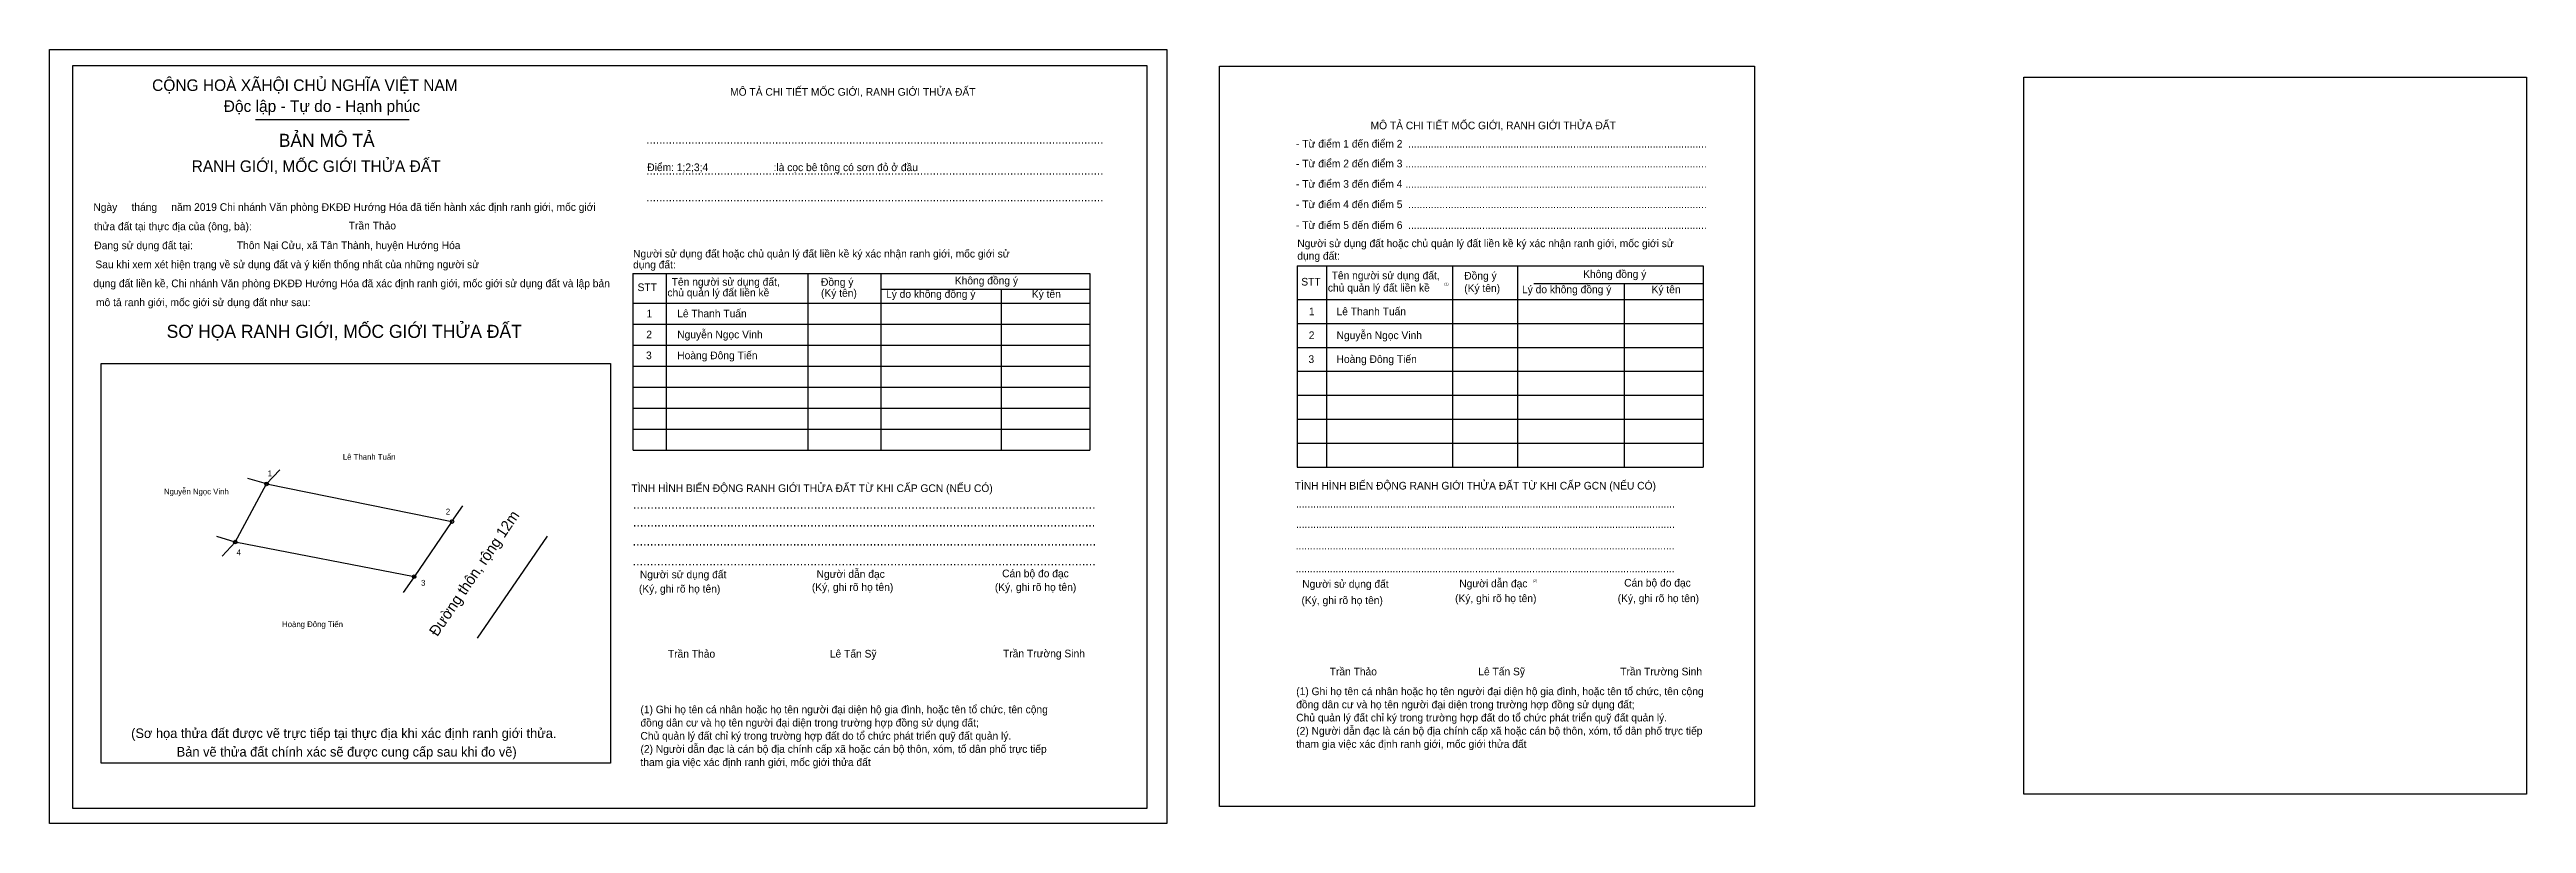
# Model space of a CAD drawing. Extents: x 129 to 540924, y 21 to 1835298.
# Drawn here: x 540581.5 to 540924.2, y 1835191 to 1835298.1 of the extents above.
import ezdxf

# ---------------------------------------------------------------- set-up
doc = ezdxf.new("R2010")
doc.units = 0
for name, color, linetype in [('bmtKhungInTrang1', 7, 'Continuous'), ('bmtKhungInTrang2', 7, 'Continuous'), ('bmtNoiDung', 7, 'Continuous'), ('bmtTemplate', 7, 'Continuous'), ('CanhThua', 7, 'Continuous'), ('Level 1', 7, 'Continuous'), ('MocDinhThua', 7, 'Continuous'), ('RauThua', 7, 'Continuous'), ('SoHieuDinhThua', 7, 'Continuous'), ('TenChuLanCan', 7, 'Continuous')]:
    doc.layers.add(name, color=color, linetype=linetype)

msp = doc.modelspace()

# ---------------------------------------------------------------- linework, layer by layer
at = {"layer": 'bmtKhungInTrang1'}
for points in [[(540581.47, 1835298.08), (540736.05, 1835298.08), (540736.05, 1835191.01), (540581.47, 1835191.01)], [(540584.67, 1835295.89), (540733.31, 1835295.89), (540733.31, 1835193.09), (540584.67, 1835193.09)]]:
    msp.add_lwpolyline(points, close=True, dxfattribs=at)
at = {"layer": 'bmtKhungInTrang2'}
msp.add_lwpolyline([(540743.33, 1835295.78), (540817.38, 1835295.78), (540817.38, 1835193.35), (540743.33, 1835193.35)], close=True, dxfattribs=at)
at = {"layer": 'bmtTemplate'}
for p, q in [((540609.98, 1835288.39), (540631.22, 1835288.39)), ((540666.78, 1835267.09), (540666.78, 1835242.64)), ((540686.39, 1835267.09), (540686.39, 1835242.64)), ((540696.48, 1835267.12), (540696.48, 1835242.64)), ((540725.43, 1835267.09), (540725.43, 1835242.64)), ((540758.18, 1835268.15), (540758.18, 1835240.31)), ((540775.6, 1835268.15), (540775.6, 1835240.31)), ((540784.57, 1835268.18), (540784.57, 1835240.31)), ((540810.29, 1835268.15), (540810.29, 1835240.31)), ((540662.21, 1835263.01), (540725.43, 1835263.01)), ((540696.48, 1835264.93), (540725.43, 1835264.93)), ((540754.12, 1835263.51), (540810.29, 1835263.51)), ((540786.84, 1835265.7), (540810.29, 1835265.7)), ((540662.21, 1835260.1), (540725.43, 1835260.1)), ((540754.12, 1835260.2), (540810.29, 1835260.2)), ((540662.21, 1835257.19), (540725.43, 1835257.19)), ((540754.12, 1835256.88), (540810.29, 1835256.88)), ((540662.21, 1835254.28), (540725.43, 1835254.28)), ((540754.12, 1835253.57), (540810.29, 1835253.57)), ((540662.21, 1835251.37), (540725.43, 1835251.37)), ((540754.12, 1835250.25), (540810.29, 1835250.25)), ((540662.21, 1835248.46), (540725.43, 1835248.46)), ((540662.21, 1835245.55), (540725.43, 1835245.55)), ((540754.12, 1835246.94), (540810.29, 1835246.94)), ((540662.21, 1835242.64), (540725.43, 1835242.64)), ((540754.12, 1835243.62), (540810.29, 1835243.62)), ((540754.12, 1835240.31), (540810.29, 1835240.31))]:
    msp.add_line(p, q, dxfattribs=at)
for points in [[(540584.67, 1835295.89), (540733.31, 1835295.89), (540733.31, 1835193.09), (540584.67, 1835193.09)], [(540854.66, 1835294.24), (540924.2, 1835294.24), (540924.2, 1835195.08), (540854.66, 1835195.08)], [(540588.6, 1835199.37), (540588.6, 1835254.65), (540659.07, 1835254.65), (540659.07, 1835199.37)]]:
    msp.add_lwpolyline(points, close=True, dxfattribs=at)
for points in [[(540662.17, 1835267.09), (540725.43, 1835267.09)], [(540662.17, 1835267.09), (540662.17, 1835242.64)], [(540754.08, 1835268.15), (540810.29, 1835268.15)], [(540754.08, 1835268.15), (540754.08, 1835240.31)], [(540713.13, 1835264.9), (540713.13, 1835242.64)], [(540799.36, 1835265.67), (540799.36, 1835240.31)]]:
    msp.add_lwpolyline(points, dxfattribs=at)
at = {"layer": 'CanhThua'}
for p, q in [((540607.17, 1835229.94), (540611.5, 1835237.98)), ((540611.5, 1835237.98), (540637.15, 1835232.77)), ((540637.15, 1835232.77), (540631.92, 1835225.15)), ((540631.92, 1835225.15), (540607.17, 1835229.94)), ((540650.31, 1835230.74), (540640.63, 1835216.63))]:
    msp.add_line(p, q, dxfattribs=at)
at = {"layer": 'MocDinhThua'}
for centre in [(540611.5, 1835237.98), (540637.15, 1835232.77), (540607.17, 1835229.94), (540631.92, 1835225.15)]:
    msp.add_circle(centre, 0.25, dxfattribs=at)
at = {"layer": 'RauThua'}
for p, q in [((540611.5, 1835237.98), (540608.92, 1835238.72)), ((540611.5, 1835237.98), (540613.33, 1835239.94)), ((540637.15, 1835232.77), (540638.66, 1835234.97)), ((540607.17, 1835229.94), (540604.6, 1835230.7)), ((540607.17, 1835229.94), (540605.34, 1835227.98)), ((540631.92, 1835225.15), (540630.41, 1835222.94))]:
    msp.add_line(p, q, dxfattribs=at)

# ---------------------------------------------------------------- texts
at = {"layer": 'bmtNoiDung'}
for s, height, p in [('Trần Thảo', 1.06, (540622.87, 1835273.19)), ('Thôn Nại Cửu, xã Tân Thành, huyện Hướng Hóa', 1.0596, (540607.38, 1835270.47)), ('2', 1.06, (540664.04, 1835258.13)), ('1', 1.06, (540664.07, 1835261.03)), ('Lê Thanh Tuấn ', 1.0596, (540668.32, 1835261.03)), ('Nguyễn Ngọc Vinh ', 1.0596, (540668.32, 1835258.13)), ('2', 1.06, (540755.7, 1835258.02)), ('1', 1.06, (540755.73, 1835261.32)), ('Lê Thanh Tuấn ', 1.0596, (540759.55, 1835261.32)), ('Nguyễn Ngọc Vinh ', 1.0596, (540759.55, 1835258.02)), ('3', 1.06, (540664, 1835255.24)), ('Hoàng Đông Tiến ', 1.0596, (540668.32, 1835255.24)), ('3', 1.06, (540755.66, 1835254.72)), ('Hoàng Đông Tiến ', 1.0596, (540759.55, 1835254.72)), ('Trần Thảo', 1.06, (540667.03, 1835213.95)), ('Lê Tấn Sỹ', 1.06, (540689.44, 1835213.96)), ('Trần Trường Sinh', 1.0596, (540713.4, 1835213.99)), ('Trần Thảo', 1.06, (540758.6, 1835211.5)), ('Lê Tấn Sỹ', 1.06, (540779.16, 1835211.5)), ('Trần Trường Sinh', 1.0596, (540798.8, 1835211.5))]:
    msp.add_text(s, height=height, dxfattribs=at).set_placement(p)
at = {"layer": 'bmtTemplate'}
for s, height, p in [('CỘNG HOÀ XÃHỘI CHỦ NGHĨA VIỆT NAM', 1.6029, (540595.66, 1835292.35)), ('Độc lập - Tự do - Hạnh phúc', 1.6029, (540605.57, 1835289.45)), ('MÔ TẢ CHI TIẾT MỐC GIỚI, RANH GIỚI THỬA ĐẤT', 1.0596, (540675.64, 1835291.69)), ('BẢN MÔ TẢ', 1.803, (540613.19, 1835284.62)), ('MÔ TẢ CHI TIẾT MỐC GIỚI, RANH GIỚI THỬA ĐẤT', 1.0592, (540764.26, 1835287.05)), ('RANH GIỚI, MỐC GIỚI THỬA ĐẤT', 1.6029, (540601.13, 1835281.14)), ('..............................................................................................................................................', 1.19906, (540664.03, 1835285.04)), ('- Từ điểm 1 đến điểm 2  .........................................................................................................', 1.05921, (540753.94, 1835284.52)), ('Điểm: 1;2;3;4                       :là cọc bê tông có sơn đỏ ở đầu', 1.0596, (540664.17, 1835281.26)), ('..............................................................................................................................................', 1.19906, (540664.03, 1835280.76)), ('- Từ điểm 2 đến điểm 3 ..........................................................................................................', 1.05921, (540753.94, 1835281.78)), ('- Từ điểm 3 đến điểm 4 ..........................................................................................................', 1.05921, (540753.94, 1835278.96)), ('Ngày     tháng     năm 2019 Chi nhánh Văn phòng ĐKĐĐ Hướng Hóa đã tiến hành xác định ranh giới, mốc giới ', 1.05961, (540587.53, 1835275.76)), ('..............................................................................................................................................', 1.19906, (540664.03, 1835277.07)), ('- Từ điểm 4 đến điểm 5  .........................................................................................................', 1.05921, (540753.94, 1835276.14)), ('thửa đất tại thực địa của (ông, bà):', 1.0596, (540587.62, 1835273.09)), ('- Từ điểm 5 đến điểm 6  .........................................................................................................', 1.05921, (540753.94, 1835273.26)), ('Đang sử dụng đất tại:', 1.0596, (540587.66, 1835270.46)), ('Người sử dụng đất hoặc chủ quản lý đất liền kề ký xác nhận ranh giới, mốc giới sử', 1.0596, (540662.21, 1835269.31)), ('dụng đất:', 1.059, (540754.12, 1835269.01)), ('Người sử dụng đất hoặc chủ quản lý đất liền kề ký xác nhận ranh giới, mốc giới sử', 1.0592, (540754.12, 1835270.74)), ('dụng đất liền kề, Chi nhánh Văn phòng ĐKĐĐ Hướng Hóa đã xác định ranh giới, mốc giới sử dụng đất và lập bản', 1.05961, (540587.52, 1835265.2)), ('Sau khi xem xét hiện trạng về sử dụng đất và ý kiến thống nhất của những người sử ', 1.0596, (540587.81, 1835267.83)), ('dụng đất:', 1.06, (540662.21, 1835267.8)), ('Tên người sử dụng đất,', 1.0596, (540667.55, 1835265.41)), ('Đồng ý', 1.06, (540688.21, 1835265.39)), ('Không đồng ý', 1.0596, (540706.73, 1835265.59)), ('STT', 1.059, (540754.67, 1835265.43)), ('Tên người sử dụng đất,', 1.0592, (540758.87, 1835266.3)), ('Đồng ý', 1.059, (540777.22, 1835266.26)), ('Không đồng ý', 1.0592, (540793.67, 1835266.49)), ('mô tả ranh giới, mốc giới sử dụng đất như sau:', 1.0596, (540587.9, 1835262.58)), ('STT', 1.06, (540662.83, 1835264.66)), ('chủ quản lý đất liền kề', 1.0596, (540666.96, 1835263.93)), ('(Ký tên)', 1.06, (540688.21, 1835263.87)), ('Lý do không đồng ý', 1.0596, (540697.21, 1835263.73)), ('Ký tên', 1.06, (540717.38, 1835263.73)), ('chủ quản lý đất liền kề', 1.0592, (540758.35, 1835264.6)), ('(1)', 0.353, (540774.46, 1835265.47)), ('(Ký tên)', 1.059, (540777.22, 1835264.54)), ('Lý do không đồng ý', 1.0592, (540785.21, 1835264.37)), ('Ký tên', 1.059, (540803.14, 1835264.37)), ('SƠ HỌA RANH GIỚI, MỐC GIỚI THỬA ĐẤT', 1.8088, (540597.67, 1835258.19)), ('TÌNH HÌNH BIẾN ĐỘNG RANH GIỚI THỬA ĐẤT TỪ KHI CẤP GCN (NẾU CÓ)', 1.0592, (540753.76, 1835237.21)), ('TÌNH HÌNH BIẾN ĐỘNG RANH GIỚI THỬA ĐẤT TỪ KHI CẤP GCN (NẾU CÓ)', 1.0596, (540661.97, 1835236.86)), ('.....................................................................................................................................', 1.29519, (540662.2, 1835234.56)), ('.....................................................................................................................................', 1.29452, (540662.2, 1835232.08)), ('.....................................................................................................................................', 1.0608, (540753.94, 1835234.72)), ('.....................................................................................................................................', 1.0608, (540753.94, 1835231.9)), ('.....................................................................................................................................', 1.29779, (540662.14, 1835229.46)), ('.....................................................................................................................................', 1.0608, (540753.89, 1835228.92)), ('.....................................................................................................................................', 1.29711, (540662.14, 1835226.7)), ('Người sử dụng đất', 1.0596, (540663.15, 1835224.93)), ('Người dẫn đạc', 1.0596, (540687.6, 1835224.99)), ('Cán bộ đo đạc', 1.0596, (540713.28, 1835225.07)), ('.....................................................................................................................................', 1.0608, (540753.89, 1835225.77)), ('Người dẫn đạc', 1.0592, (540776.53, 1835223.68)), ('Cán bộ đo đạc', 1.0592, (540799.35, 1835223.78)), ('(Ký, ghi rõ họ tên)', 1.0596, (540663.02, 1835222.95)), ('(Ký, ghi rõ họ tên)', 1.0596, (540686.95, 1835223.18)), ('(Ký, ghi rõ họ tên)', 1.0596, (540712.27, 1835223.18)), ('(Ký, ghi rõ họ tên)', 1.0592, (540754.7, 1835221.36)), ('Người sử dụng đất', 1.0592, (540754.8, 1835223.62)), ('(Ký, ghi rõ họ tên)', 1.0592, (540775.95, 1835221.63)), ('(2)', 0.353, (540786.7, 1835224.41)), ('(Ký, ghi rõ họ tên)', 1.0592, (540798.45, 1835221.63)), ('đồng dân cư và họ tên người đại diện trong trường hợp đồng sử dụng đất;', 1.0592, (540753.97, 1835206.94)), ('(1) Ghi họ tên cá nhân hoặc họ tên người đại diện hộ gia đình, hoặc tên tổ chức, tên cộng', 1.0592, (540753.97, 1835208.76)), ('(Sơ họa thửa đất được vẽ trực tiếp tại thực địa khi xác định ranh giới thửa.', 1.3271, (540592.76, 1835202.83)), ('đồng dân cư và họ tên người đại diện trong trường hợp đồng sử dụng đất;', 1.0592, (540663.23, 1835204.42)), ('(1) Ghi họ tên cá nhân hoặc họ tên người đại diện hộ gia đình, hoặc tên tổ chức, tên cộng', 1.0592, (540663.23, 1835206.25)), ('Chủ quản lý đất chỉ ký trong trường hợp đất do tổ chức phát triển quỹ đất quản lý.', 1.0592, (540753.97, 1835205.12)), ('(2) Người dẫn đạc là cán bộ địa chính cấp xã hoặc cán bộ thôn, xóm, tổ dân phố trực tiếp', 1.0592, (540753.97, 1835203.29)), ('Bản vẽ thửa đất chính xác sẽ được cung cấp sau khi đo vẽ)', 1.3271, (540599.06, 1835200.26)), ('Chủ quản lý đất chỉ ký trong trường hợp đất do tổ chức phát triển quỹ đất quản lý.', 1.0592, (540663.23, 1835202.6)), ('(2) Người dẫn đạc là cán bộ địa chính cấp xã hoặc cán bộ thôn, xóm, tổ dân phố trực tiếp', 1.0592, (540663.23, 1835200.78)), ('tham gia việc xác định ranh giới, mốc giới thửa đất', 1.0592, (540753.97, 1835201.47)), ('tham gia việc xác định ranh giới, mốc giới thửa đất', 1.0592, (540663.23, 1835198.95))]:
    msp.add_text(s, height=height, dxfattribs=at).set_placement(p)
at = {"layer": 'Level 1'}
msp.add_text('Đường thôn, rộng 12m', height=1.5, rotation=55.854, dxfattribs=at).set_placement((540635.12, 1835216.77))
at = {"layer": 'SoHieuDinhThua'}
for s, p in [('1', (540611.65, 1835239.04)), ('2', (540636.3, 1835233.75)), ('4', (540607.35, 1835228.11)), ('3', (540632.87, 1835223.9))]:
    msp.add_text(s, height=0.804, dxfattribs=at).set_placement(p)
at = {"layer": 'TenChuLanCan'}
for s, p in [('Lê Thanh Tuấn', (540622.05, 1835241.33)), ('Nguyễn Ngọc Vinh', (540597.3, 1835236.53)), ('Hoàng Đông Tiến', (540613.65, 1835218.17))]:
    msp.add_text(s, height=0.8036, dxfattribs=at).set_placement(p)

doc.saveas('drawing.dxf')
